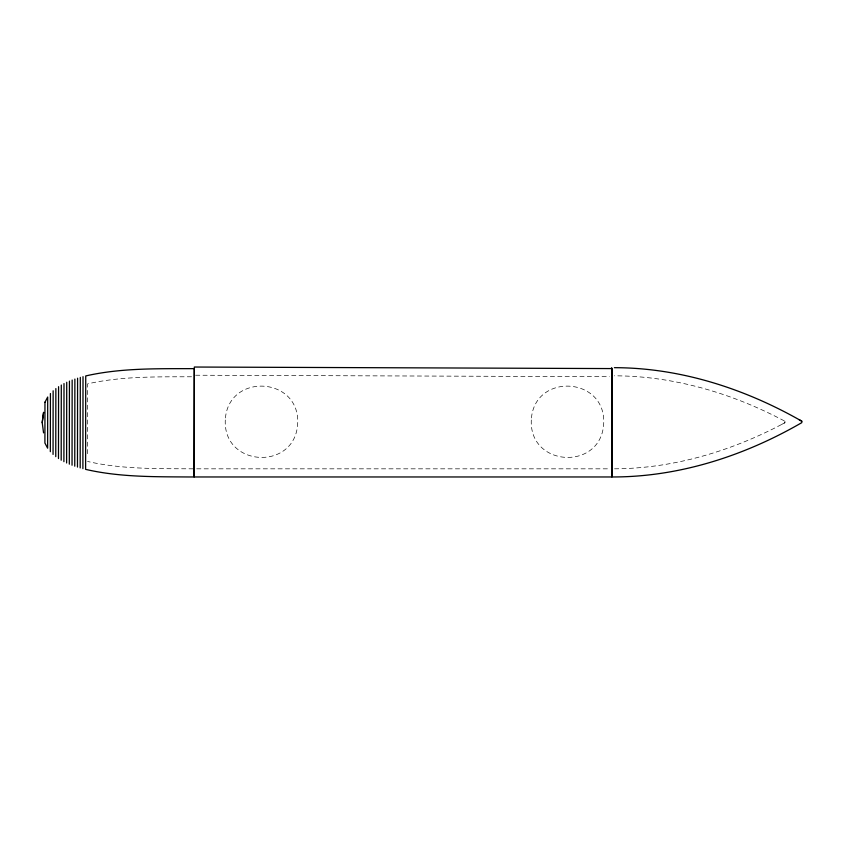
<?xml version="1.0" encoding="UTF-8"?>
<svg xmlns="http://www.w3.org/2000/svg" width="844" height="844" viewBox="0 0 844 844"><rect width="100%" height="100%" fill="white"/><g stroke="black" fill="none" stroke-linecap="round" stroke-linejoin="round"><path stroke-width="0.63" stroke-dasharray="4.22 3.17" d="M87.565 453.713L87.66 383.851C122.285 375.991 158.06 376.909 193.339 376.772M614.548 468.821C674.145 468.504 732.687 450.728 784.952 422.707L784.952 421.304M781.755 424.395L784.952 422.707L783.57 421.979L784.952 421.251C732.581 393.409 673.955 375.907 614.358 375.823M196.726 468.831L609.284 468.831M193.213 468.831C157.933 468.589 122.158 469.412 87.554 461.457M195.597 375.221L609.463 376.709M225.285 419.985C223.006 467.449 295.305 471.005 297.689 423.551C299.968 376.086 227.669 372.531 225.285 419.985M531.298 419.985C529.019 467.449 601.318 471.005 603.703 423.551C605.981 376.086 533.682 372.531 531.298 419.985"/><path stroke-width="1.27" d="M43.561 432.877L42.2 422.485L43.582 412.315M44.964 402.145L44.911 443.037L47.623 448.175L47.697 397.028L44.964 402.25M50.334 451.688L50.418 393.526M53.056 454.41L53.14 390.804M55.767 456.646L55.862 388.578M58.479 458.545L58.574 386.679M61.19 460.212L61.295 385.033M63.901 461.668L64.007 383.566M66.613 462.976L66.729 382.269M69.324 464.158L69.44 381.098M72.046 465.223L72.162 380.043M74.757 466.194L74.873 379.072M77.469 467.091L77.585 378.186M80.18 467.914L80.307 377.373M82.891 468.663L83.018 376.635M42.2 422.707L43.582 412.505M614.39 367.678C680.317 367.741 744.904 388.683 801.8 421.188L801.8 422.644C744.313 455.918 678.734 477.166 611.9 476.966L188.697 476.966C154.262 476.744 119.352 477.198 85.603 469.359L85.729 375.939C121.293 367.836 158.039 368.765 194.268 368.638L194.12 476.966L194.32 367.034L612.1 368.575L611.9 476.966L611.678 367.678M799.078 419.637L801.8 421.188"/></g></svg>
